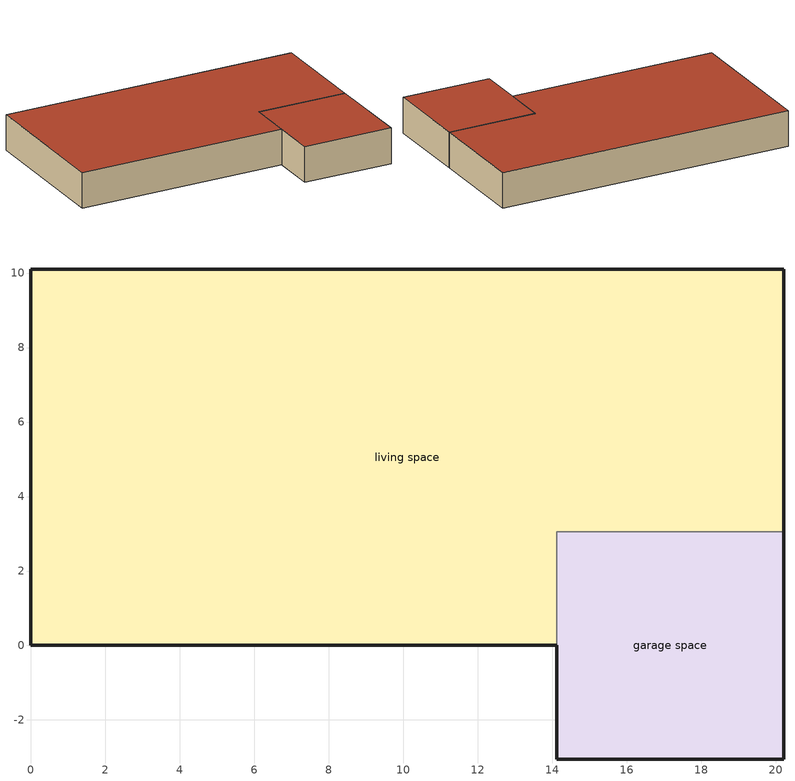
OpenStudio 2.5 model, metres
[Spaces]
garage space
 floor ground: 14.12,-3.05 14.12,3.05 20.22,3.05 20.22,-3.05 z0
 wall outside: 14.12,0 14.12,-3.05 20.22,-3.05 20.22,3.05 z0:2.44
 wall to living space: 20.22,3.05 14.12,3.05 14.12,0 z0:2.44
 roof outside: 20.22,-3.05 20.22,3.05 14.12,3.05 14.12,-3.05 z2.44
living space
 floor ground: 0,0 0,10.11 20.22,10.11 20.22,3.05 14.12,3.05 14.12,0 z0
 wall outside: 20.22,3.05 20.22,10.11 0,10.11 0,0 14.12,0 z0:2.44
 roof outside: 14.12,0 14.12,3.05 20.22,3.05 20.22,10.11 0,10.11 0,0 z2.44
[Building]
Building: Standards Number of Stories=1; Standards Number of Above Ground Stories=1; Standards Building Type=singlefamilydetached; Standards Number of Living Units=1
[ThermalZone] Use Ideal Air Loads=No
living zone; garage zone
[Sizing:Zone] Zone Cooling Design Supply Air Temperature Input Method=SupplyAirTemperature; Zone Cooling Design Supply Air Temperature {C}=14; Zone Cooling Design Supply Air Temperature Difference {deltaC}=11.11; Zone Heating Design Supply Air Temperature Input Method=SupplyAirTemperature; Zone Heating Design Supply Air Temperature {C}=40; Zone Heating Design Supply Air Temperature Difference {deltaC}=11.11; Zone Cooling Design Supply Air Humidity Ratio {kg-H2O/kg-air}=0.0085; Zone Heating Design Supply Air Humidity Ratio {kg-H2O/kg-air}=0.008; Cooling Design Air Flow Method=DesignDay; Heating Design Air Flow Method=DesignDay; Account for Dedicated Outdoor Air System=No; Dedicated Outdoor Air System Control Strategy=NeutralSupplyAir; Dedicated Outdoor Air Low Setpoint Temperature for Design {C}=autosize; Dedicated Outdoor Air High Setpoint Temperature for Design {C}=autosize
living zone; garage zone
[Space]
Name | Space Type | Thermal Zone | Building Unit
garage space | Space Type 1 | garage zone
living space | Space Type 2 | living zone | unit 1
[SpaceType]
Name | Standards Space Type
Space Type 1 | garage
Space Type 2 | living
[BuildingUnit]
unit 1: Building Unit Type=Residential
